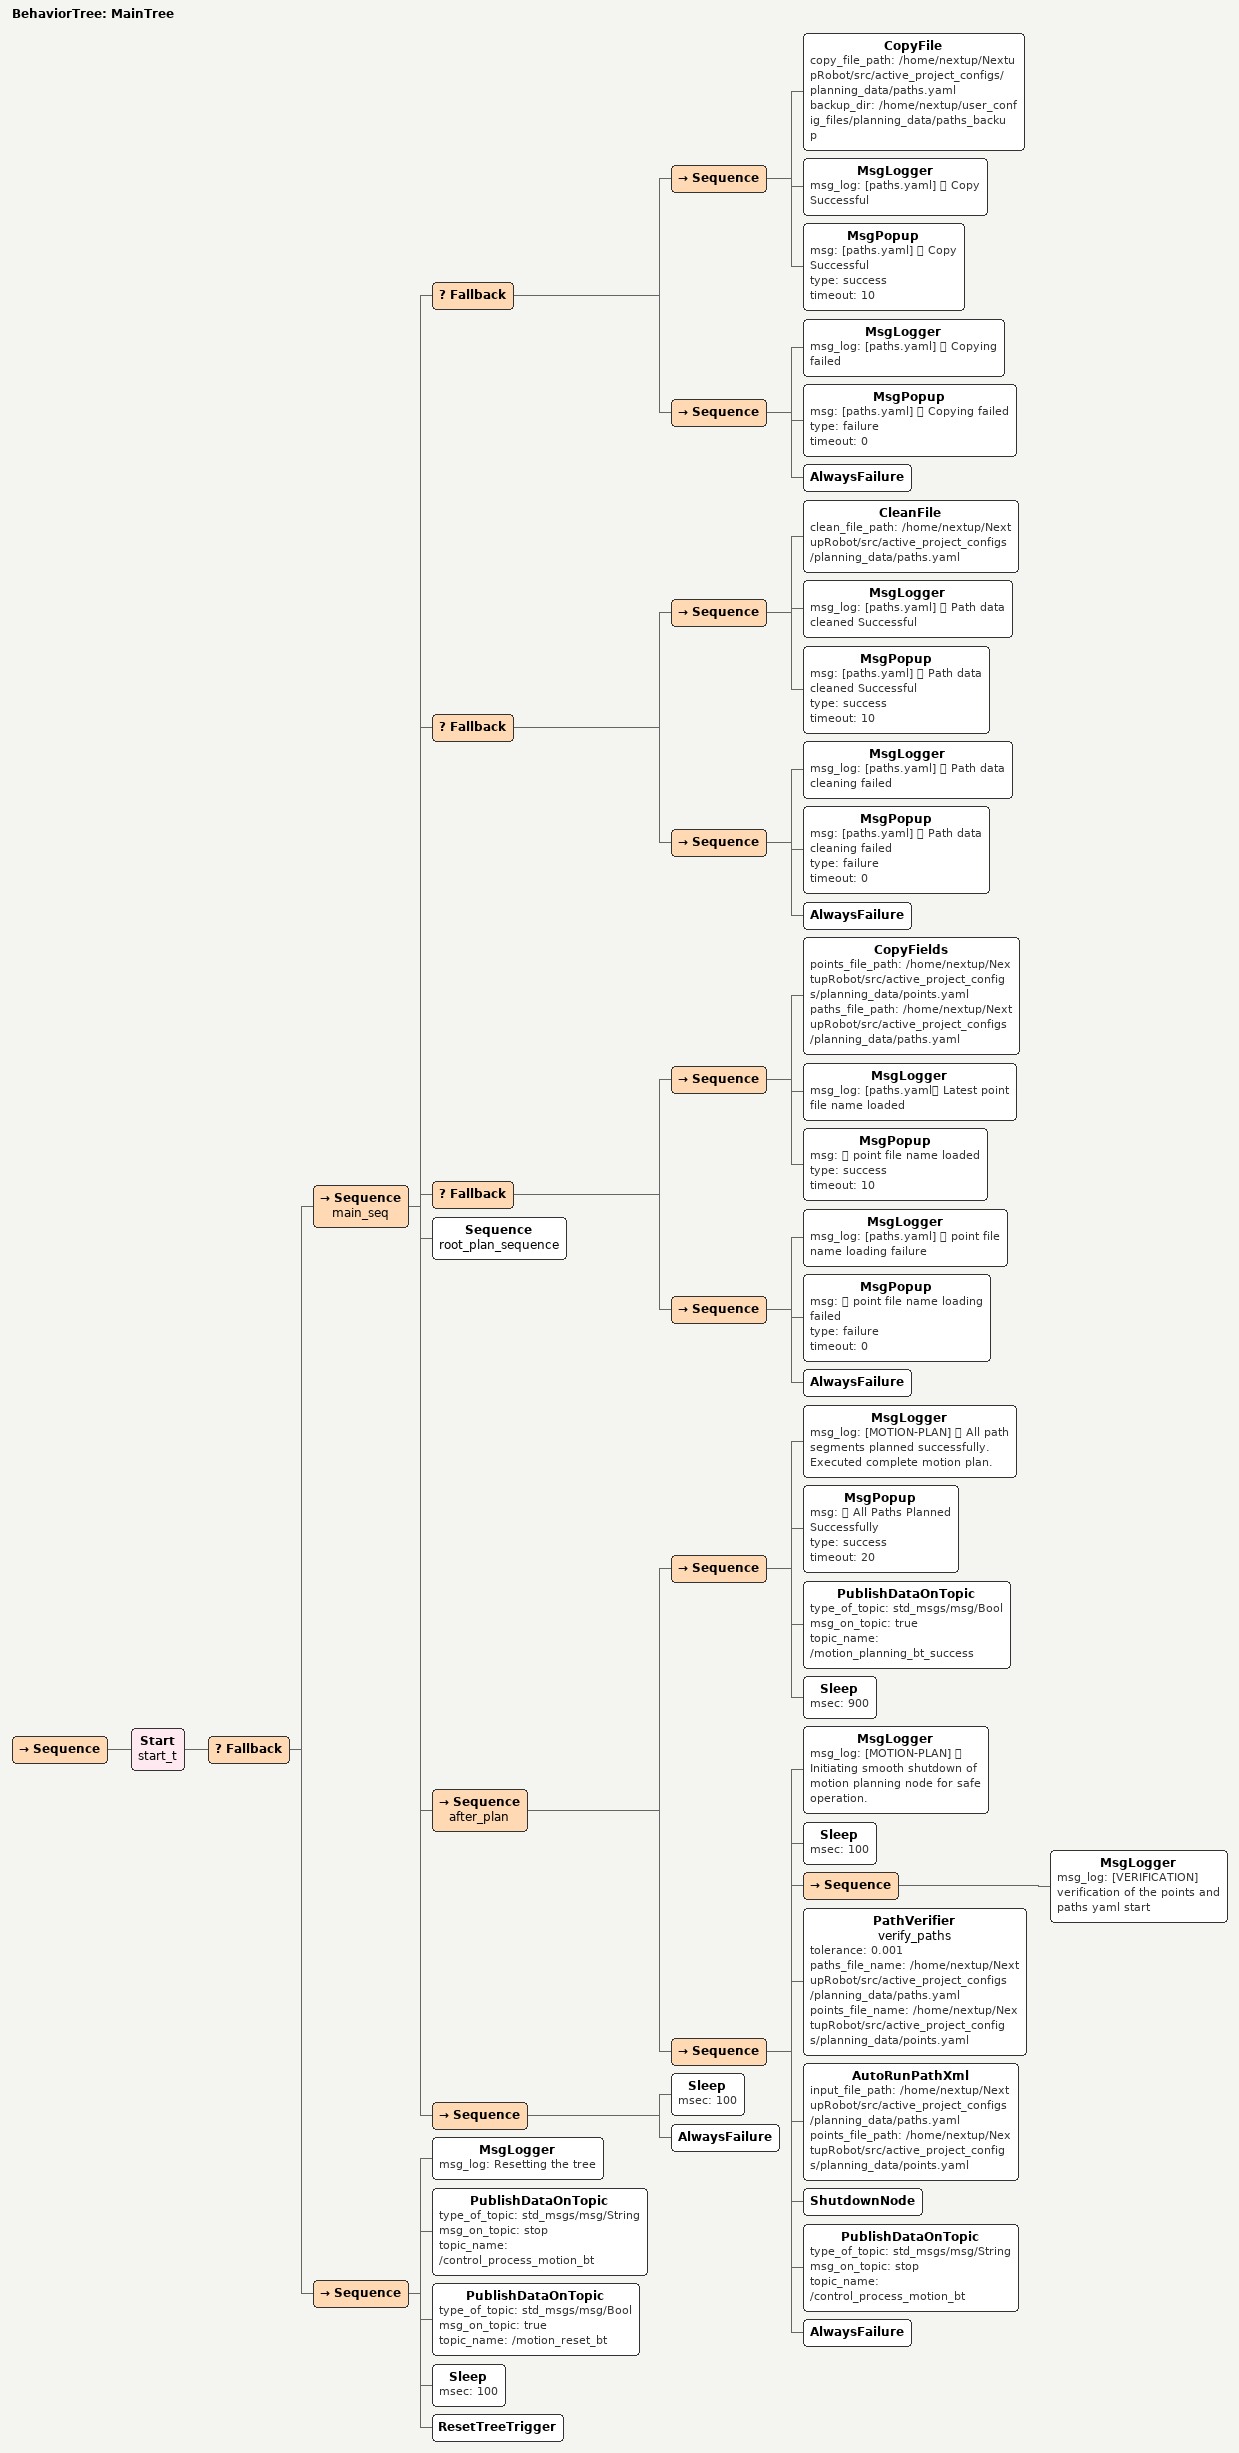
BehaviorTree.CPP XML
<?xml version="1.0" encoding="UTF-8" standalone="yes"?>
<root main_tree_to_execute="MainTree">
    <BehaviorTree ID="MainTree">
        <Sequence>
            <Start name="start_t">
                <Fallback>
                    <Sequence name="main_seq">
                        <Fallback>
                            <Sequence>
                                <CopyFile copy_file_path="/home/nextup/NextupRobot/src/active_project_configs/planning_data/paths.yaml" backup_dir="/home/nextup/user_config_files/planning_data/paths_backup"/>
                                <MsgLogger msg_log="[paths.yaml] ✅ Copy Successful"/>
                                <MsgPopup msg="[paths.yaml] ✅ Copy Successful" type="success" timeout="10"/>
                            </Sequence>
                            <Sequence>
                                <MsgLogger msg_log="[paths.yaml] ❌ Copying failed"/>
                                <MsgPopup msg="[paths.yaml] ❌ Copying failed" type="failure" timeout="0"/>
                                <AlwaysFailure/>
                            </Sequence>
                        </Fallback>
                        <Fallback>
                            <Sequence>
                                <CleanFile clean_file_path="/home/nextup/NextupRobot/src/active_project_configs/planning_data/paths.yaml"/>
                                <MsgLogger msg_log="[paths.yaml] ✅ Path data cleaned Successful"/>
                                <MsgPopup msg="[paths.yaml] ✅ Path data cleaned Successful" type="success" timeout="10"/>
                            </Sequence>
                            <Sequence>
                                <MsgLogger msg_log="[paths.yaml] ❌ Path data cleaning failed"/>
                                <MsgPopup msg="[paths.yaml] ❌ Path data cleaning failed" type="failure" timeout="0"/>
                                <AlwaysFailure/>
                            </Sequence>
                        </Fallback>
                        <Fallback>
                            <Sequence>
                                <CopyFields points_file_path="/home/nextup/NextupRobot/src/active_project_configs/planning_data/points.yaml" paths_file_path="/home/nextup/NextupRobot/src/active_project_configs/planning_data/paths.yaml"/>
                                <MsgLogger msg_log="[paths.yaml✅ Latest point file name loaded"/>
                                <MsgPopup msg="✅ point file name loaded" type="success" timeout="10"/>
                            </Sequence>
                            <Sequence>
                                <MsgLogger msg_log="[paths.yaml] ❌ point file name loading failure"/>
                                <MsgPopup msg="❌ point file name loading failed" type="failure" timeout="0"/>
                                <AlwaysFailure/>
                            </Sequence>
                        </Fallback>
                        <Sequence name="root_plan_sequence">

                        </Sequence>
                        <Sequence name="after_plan">
                            <Sequence>
                                <MsgLogger msg_log="[MOTION-PLAN] ✅ All path segments planned successfully. Executed complete motion plan."/>
                                <MsgPopup msg="✅ All Paths Planned Successfully" type="success" timeout="20"/>
                                <PublishDataOnTopic type_of_topic="std_msgs/msg/Bool" msg_on_topic="true" topic_name="/motion_planning_bt_success"/>
                                <Sleep msec="900"/>
                            </Sequence>
                            <Sequence>
                                <MsgLogger msg_log="[MOTION-PLAN] 🛑 Initiating smooth shutdown of motion planning node for safe operation."/>
                                <Sleep msec="100"/>
                                <Sequence>
                                    <MsgLogger msg_log="[VERIFICATION] verification of the points and paths yaml start"/>
                                </Sequence>
                                <PathVerifier name="verify_paths" tolerance="0.001" paths_file_name="/home/nextup/NextupRobot/src/active_project_configs/planning_data/paths.yaml" points_file_name="/home/nextup/NextupRobot/src/active_project_configs/planning_data/points.yaml"/>
                                <AutoRunPathXml input_file_path="/home/nextup/NextupRobot/src/active_project_configs/planning_data/paths.yaml" points_file_path="/home/nextup/NextupRobot/src/active_project_configs/planning_data/points.yaml"/>
                                <ShutdownNode/>
                                <PublishDataOnTopic type_of_topic="std_msgs/msg/String" msg_on_topic="stop" topic_name="/control_process_motion_bt"/>
                                <AlwaysFailure/>
                            </Sequence>
                        </Sequence>
                        <Sequence>
                            <Sleep msec="100"/>
                            <AlwaysFailure/>
                        </Sequence>
                    </Sequence>
                    <Sequence>
                        <MsgLogger msg_log="Resetting the tree"/>
                        <PublishDataOnTopic type_of_topic="std_msgs/msg/String" msg_on_topic="stop" topic_name="/control_process_motion_bt"/>
                        <PublishDataOnTopic type_of_topic="std_msgs/msg/Bool" msg_on_topic="true" topic_name="/motion_reset_bt"/>
                        <Sleep msec="100"/>
                        <ResetTreeTrigger/>
                    </Sequence>
                </Fallback>
            </Start>
        </Sequence>
    </BehaviorTree>
</root>
